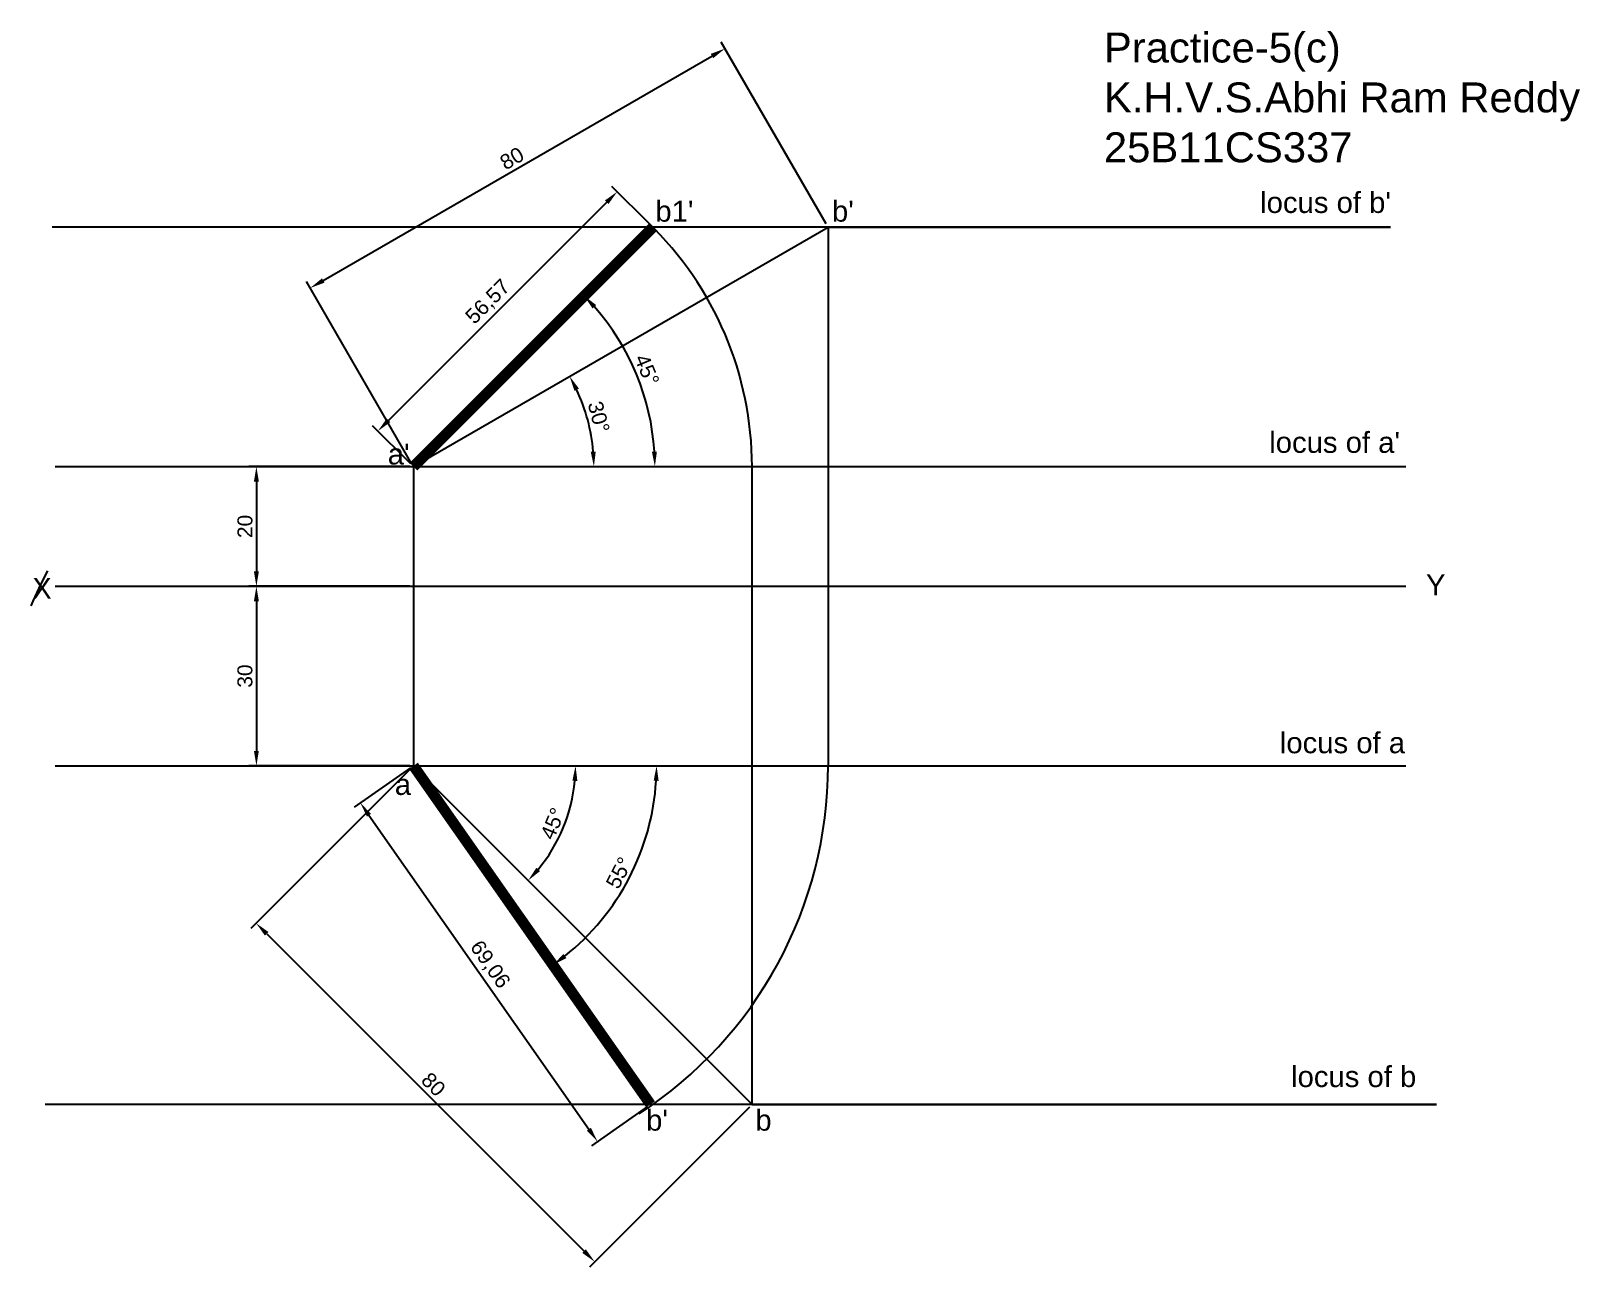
# Model space of a CAD drawing. Header units: millimetres. Extents: x 112 to 370, y 49 to 256.
import ezdxf

# ---------------------------------------------------------------- set-up
doc = ezdxf.new("R2010")
doc.units = ezdxf.units.MM
doc.styles.get("Standard").update_dxf_attribs({"font": 'arial.ttf'})
doc.dimstyles.new('ISO-25', dxfattribs={"dimtxt": 2.5, "dimasz": 2.5, "dimexe": 1.25, "dimexo": 0.625, "dimtad": 1, "dimtxsty": 'Standard', "dimcen": 2.5, "dimadec": 0, "dimazin": 0, "dimtfac": 1, "dimtmove": 0, "dimatfit": 3, "dimfxl": 1, "dimarcsym": 0})

# ---------------------------------------------------------------- blocks, each defined once
blk = doc.blocks.new('*D1')
at = {"color": 0, "lineweight": -2, "transparency": 16777216}
for p, q in [((174.82, 183.09), (147.95, 183.09)), ((149.2, 180.59), (149.2, 165.59)), ((174.82, 163.09), (147.95, 163.09))]:
    blk.add_line(p, q, dxfattribs=at)
at = {"color": 0, "transparency": 16777216}
for points in [[(148.78, 180.59), (149.61, 180.59), (149.2, 183.09)], [(148.78, 165.59), (149.61, 165.59), (149.2, 163.09)]]:
    blk.add_solid(points, dxfattribs=at)
at = {"layer": 'Defpoints', "color": 0, "transparency": 16777216}
for p in [(175.44, 183.09), (149.2, 163.09), (175.44, 163.09)]:
    blk.add_point(p, dxfattribs=at)
at = {"color": 0, "transparency": 16777216, "insert": (147.3, 173.09), "char_height": 2.5, "attachment_point": 5, "rotation": 90}
blk.add_mtext('20', dxfattribs=at)
blk = doc.blocks.new('*D2')
at = {"color": 0, "lineweight": -2, "transparency": 16777216}
for p, q in [((174.82, 163.09), (147.95, 163.09)), ((149.2, 160.59), (149.2, 135.59)), ((174.82, 133.09), (147.95, 133.09))]:
    blk.add_line(p, q, dxfattribs=at)
at = {"color": 0, "transparency": 16777216}
for points in [[(148.78, 160.59), (149.61, 160.59), (149.2, 163.09)], [(148.78, 135.59), (149.61, 135.59), (149.2, 133.09)]]:
    blk.add_solid(points, dxfattribs=at)
at = {"layer": 'Defpoints', "color": 0, "transparency": 16777216}
for p in [(175.44, 163.09), (149.2, 133.09), (175.44, 133.09)]:
    blk.add_point(p, dxfattribs=at)
at = {"color": 0, "transparency": 16777216, "insert": (147.29, 148.09), "char_height": 2.5, "attachment_point": 5, "rotation": 90}
blk.add_mtext('30', dxfattribs=at)
blk = doc.blocks.new('*D3')
at = {"color": 0, "lineweight": -2, "transparency": 16777216}
for p, q in [((215, 223.53), (208.61, 229.92)), ((171.27, 190.8), (207.73, 227.27)), ((175, 183.53), (168.61, 189.92))]:
    blk.add_line(p, q, dxfattribs=at)
at = {"color": 0, "transparency": 16777216}
for points in [[(207.44, 227.56), (208.03, 226.97), (209.5, 229.03)], [(170.97, 191.1), (171.56, 190.51), (169.5, 189.03)]]:
    blk.add_solid(points, dxfattribs=at)
at = {"layer": 'Defpoints', "color": 0, "transparency": 16777216}
for p in [(209.5, 229.03), (215.44, 223.09), (175.44, 183.09)]:
    blk.add_point(p, dxfattribs=at)
at = {"color": 0, "transparency": 16777216, "insert": (187.99, 210.54), "char_height": 2.5, "attachment_point": 5, "rotation": 45}
blk.add_mtext('56,57', dxfattribs=at)
blk = doc.blocks.new('*D4')
at = {"color": 0, "lineweight": -2, "transparency": 16777216}
for p, q in [((244.41, 223.63), (226.86, 254.03)), ((160.37, 214.19), (225.32, 251.69)), ((175.13, 183.63), (157.58, 214.03))]:
    blk.add_line(p, q, dxfattribs=at)
at = {"color": 0, "transparency": 16777216}
for points in [[(225.12, 252.05), (225.53, 251.33), (227.49, 252.94)], [(160.16, 214.55), (160.58, 213.83), (158.21, 212.94)]]:
    blk.add_solid(points, dxfattribs=at)
at = {"layer": 'Defpoints', "color": 0, "transparency": 16777216}
for p in [(227.49, 252.94), (244.73, 223.09), (175.44, 183.09)]:
    blk.add_point(p, dxfattribs=at)
at = {"color": 0, "transparency": 16777216, "insert": (191.9, 234.59), "char_height": 2.5, "attachment_point": 5, "rotation": 30}
blk.add_mtext('80', dxfattribs=at)
blk = doc.blocks.new('*D5')
at = {"color": 0, "lineweight": -2, "transparency": 16777216}
for p, q in [((174.93, 132.73), (165.56, 126.17)), ((168.01, 124.84), (204.76, 72.36)), ((214.54, 76.16), (205.17, 69.6))]:
    blk.add_line(p, q, dxfattribs=at)
at = {"color": 0, "transparency": 16777216}
for points in [[(168.36, 125.07), (167.67, 124.6), (166.58, 126.88)], [(205.1, 72.6), (204.41, 72.12), (206.19, 70.32)]]:
    blk.add_solid(points, dxfattribs=at)
at = {"layer": 'Defpoints', "color": 0, "transparency": 16777216}
for p in [(175.44, 133.09), (215.05, 76.52), (206.19, 70.32)]:
    blk.add_point(p, dxfattribs=at)
at = {"color": 0, "transparency": 16777216, "insert": (188.13, 99.82), "char_height": 2.5, "attachment_point": 5, "rotation": 305}
blk.add_mtext('69,06', dxfattribs=at)
blk = doc.blocks.new('*D6')
at = {"color": 0, "lineweight": -2, "transparency": 16777216}
for p, q in [((175, 132.65), (148.27, 105.91)), ((150.92, 105.03), (203.95, 52)), ((231.57, 76.08), (204.84, 49.34))]:
    blk.add_line(p, q, dxfattribs=at)
at = {"color": 0, "transparency": 16777216}
for points in [[(151.21, 105.32), (150.62, 104.73), (149.15, 106.8)], [(204.25, 52.29), (203.66, 51.7), (205.72, 50.23)]]:
    blk.add_solid(points, dxfattribs=at)
at = {"layer": 'Defpoints', "color": 0, "transparency": 16777216}
for p in [(175.44, 133.09), (232.01, 76.52), (205.72, 50.23)]:
    blk.add_point(p, dxfattribs=at)
at = {"color": 0, "transparency": 16777216, "insert": (178.78, 79.86), "char_height": 2.5, "attachment_point": 5, "rotation": 315}
blk.add_mtext('80', dxfattribs=at)
blk = doc.blocks.new('*D7')
at = {"color": 0, "lineweight": -2, "transparency": 16777216}
blk.add_arc((175.44, 133.09), 27.09, 320.2893, 354.7107, dxfattribs=at)
at = {"color": 0, "transparency": 16777216}
for points in [[(202, 130.61), (202.83, 130.57), (202.53, 133.09)], [(196.59, 115.5), (195.98, 116.06), (194.6, 113.93)]]:
    blk.add_solid(points, dxfattribs=at)
at = {"layer": 'Defpoints', "color": 0, "transparency": 16777216}
for p in [(115.55, 133.09), (175.44, 133.09), (341.25, 133.09), (198.9, 119.54), (232.01, 76.52)]:
    blk.add_point(p, dxfattribs=at)
at = {"color": 0, "transparency": 16777216, "insert": (198.72, 123.45), "char_height": 2.5, "attachment_point": 5, "rotation": 67.5}
blk.add_mtext('45°', dxfattribs=at)
blk = doc.blocks.new('*D8')
at = {"color": 0, "lineweight": -2, "transparency": 16777216}
blk.add_arc((175.44, 133.09), 40.63, 308.5261, 356.4739, dxfattribs=at)
at = {"color": 0, "transparency": 16777216}
for points in [[(215.58, 130.6), (216.41, 130.58), (216.07, 133.09)], [(201, 100.97), (200.5, 101.64), (198.75, 99.81)]]:
    blk.add_solid(points, dxfattribs=at)
at = {"layer": 'Defpoints', "color": 0, "transparency": 16777216}
for p in [(115.55, 133.09), (175.44, 133.09), (341.25, 133.09), (208.03, 108.83), (215.05, 76.52)]:
    blk.add_point(p, dxfattribs=at)
at = {"color": 0, "transparency": 16777216, "insert": (209.8, 115.21), "char_height": 2.5, "attachment_point": 5, "rotation": 62.5}
blk.add_mtext('55°', dxfattribs=at)
blk = doc.blocks.new('*D9')
at = {"color": 0, "lineweight": -2, "transparency": 16777216}
blk.add_arc((175.44, 183.09), 30.15, 4.7529, 25.2471, dxfattribs=at)
at = {"color": 0, "transparency": 16777216}
for points in [[(202.34, 195.75), (203.08, 196.14), (201.55, 198.16)], [(205.9, 185.6), (205.07, 185.57), (205.59, 183.09)]]:
    blk.add_solid(points, dxfattribs=at)
at = {"layer": 'Defpoints', "color": 0, "transparency": 16777216}
for p in [(244.73, 223.09), (205.13, 188.32), (115.55, 183.09), (175.44, 183.09), (341.25, 183.09)]:
    blk.add_point(p, dxfattribs=at)
at = {"color": 0, "transparency": 16777216, "insert": (206.4, 191.38), "char_height": 2.5, "attachment_point": 5, "rotation": 285}
blk.add_mtext('30°', dxfattribs=at)
blk = doc.blocks.new('*D10')
at = {"color": 0, "lineweight": -2, "transparency": 16777216}
blk.add_arc((175.44, 183.09), 40.34, 3.5516, 41.4484, dxfattribs=at)
at = {"color": 0, "transparency": 16777216}
for points in [[(205.37, 209.51), (205.98, 210.08), (203.97, 211.61)], [(216.12, 185.6), (215.29, 185.58), (215.78, 183.09)]]:
    blk.add_solid(points, dxfattribs=at)
at = {"layer": 'Defpoints', "color": 0, "transparency": 16777216}
for p in [(215.44, 223.09), (214.41, 193.53), (115.55, 183.09), (175.44, 183.09), (341.25, 183.09)]:
    blk.add_point(p, dxfattribs=at)
at = {"color": 0, "transparency": 16777216, "insert": (214.46, 199.25), "char_height": 2.5, "attachment_point": 5, "rotation": 292.5}
blk.add_mtext('45°', dxfattribs=at)

msp = doc.modelspace()

# ---------------------------------------------------------------- linework, layer by layer
for p, q in [((338.702, 223.09), (115.086, 223.09)), ((175.443, 183.09), (244.725, 223.09)), ((244.725, 223.09), (338.702, 223.09)), ((244.725, 223.09), (244.725, 133.09)), ((115.547, 183.09), (341.247, 183.09)), ((175.443, 183.09), (175.443, 133.09)), ((232.012, 76.521), (232.012, 183.09)), ((115.547, 163.09), (341.247, 163.09)), ((115.547, 133.09), (341.247, 133.09)), ((175.443, 133.09), (232.012, 76.521)), ((346.402, 76.521), (113.901, 76.521)), ((232.012, 76.521), (346.402, 76.521))]:
    msp.add_line(p, q)
at = {"const_width": 1.8}
for points in [[(175.443, 183.09), (215.443, 223.09)], [(175.443, 133.09), (215.053, 76.521)]]:
    msp.add_lwpolyline(points, dxfattribs=at)
for centre, radius, start, end in [((175.443, 183.09), 56.569, 0, 46.06198), ((175.443, 133.09), 69.282, 151.95031, 157.29167), ((175.443, 133.09), 69.282, 302.97409, 0)]:
    msp.add_arc(centre, radius, start, end)

# ---------------------------------------------------------------- texts
at = {"attachment_point": 1}
for s, width, insert, char_height in [('Practice-5(c)\\PK.H.V.S.Abhi Ram Reddy\\P25B11CS337', 208.24216, (290.81, 255.613), 5), ("locus of b'", 92.80051, (316.921, 228.971), 3.5), ("b1'", 12.38609, (215.862, 227.515), 3.5), ("b'", 12.38609, (245.376, 227.515), 3.5), ("locus of a'", 92.80051, (318.441, 188.889), 3.5), ("a'", 12.38609, (171.148, 186.942), 3.5), ('X', 12.38609, (111.743, 164.502), 3.5), ('Y', 12.38609, (344.631, 165.093), 3.5), ('locus of a', 92.80051, (320.214, 138.694), 3.5), ('a', 12.38609, (172.33, 131.728), 3.5), ('locus of b', 92.80051, (322.088, 82.915), 3.5), ("b'", 12.38609, (214.317, 75.629), 3.5), ('b', 12.38609, (232.573, 75.629), 3.5)]:
    msp.add_mtext_dynamic_manual_height_columns(s, width=width, gutter_width=12.5, heights=[0], dxfattribs=dict(at, insert=insert, char_height=char_height))

# ---------------------------------------------------------------- dimensions: what is measured, and where the dimension line sits
for p1, p2, distance, picture, middle in [((175.443, 183.09), (244.725, 223.09), 34.471, '*D4', (191.898, 234.59)), ((175.443, 183.09), (215.443, 223.09), 8.407, '*D3', (187.994, 210.539)), ((175.443, 133.09), (232.012, 76.521), -37.183, '*D6', (178.779, 79.857)), ((175.443, 133.09), (215.053, 76.521), -10.82, '*D5', (188.128, 99.82))]:
    dim = msp.add_aligned_dim(p1=p1, p2=p2, distance=distance, dimstyle='ISO-25')
    dim.commit()
    dim.dimension.update_dxf_attribs({"geometry": picture, "text_midpoint": middle})
for base, line1, line2, picture, middle in [((205.131, 188.325), ((175.443, 183.09), (244.725, 223.09)), ((115.547, 183.09), (341.247, 183.09)), '*D9', (206.4, 191.385)), ((214.406, 193.53), ((175.443, 183.09), (215.443, 223.09)), ((115.547, 183.09), (341.247, 183.09)), '*D10', (214.462, 199.252)), ((198.904, 119.545), ((175.443, 133.09), (232.012, 76.521)), ((115.547, 133.09), (341.247, 133.09)), '*D7', (198.72, 123.448)), ((208.032, 108.828), ((175.443, 133.09), (215.053, 76.521)), ((115.547, 133.09), (341.247, 133.09)), '*D8', (209.799, 115.205))]:
    dim = msp.add_angular_dim_2l(base=base, line1=line1, line2=line2, dimstyle='ISO-25')
    dim.commit()
    dim.dimension.update_dxf_attribs({"geometry": picture, "text_midpoint": middle})
for base, p1, p2, picture, middle in [((149.197, 163.09), (175.443, 183.09), (175.443, 163.09), '*D1', (147.295, 173.09)), ((149.197, 133.09), (175.443, 163.09), (175.443, 133.09), '*D2', (147.294, 148.09))]:
    dim = msp.add_linear_dim(base=base, p1=p1, p2=p2, angle=90, dimstyle='ISO-25')
    dim.commit()
    dim.dimension.update_dxf_attribs({"geometry": picture, "text_midpoint": middle})

doc.saveas('drawing.dxf')
